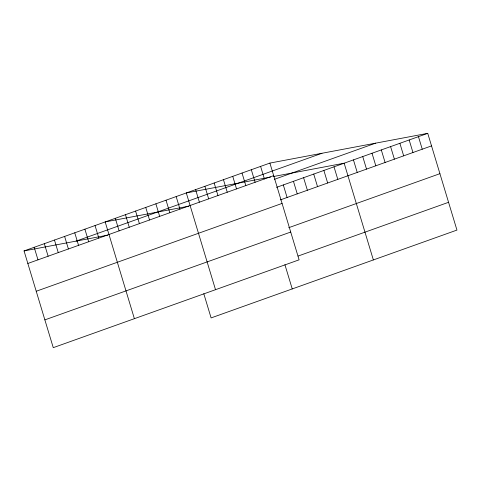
<?xml version="1.0" encoding="UTF-8"?>
<svg xmlns="http://www.w3.org/2000/svg" width="481" height="481" viewBox="0 0 481 481"><rect width="100%" height="100%" fill="white"/><g stroke="black" fill="none" stroke-linecap="round" stroke-linejoin="round"><path stroke-width="0.72" d="M269.895 163.083L299.104 259.83L53.259 347.661L24.05 250.92L269.895 163.083L427.741 133.339L456.95 230.08L211.105 317.917L203.794 293.693M76.142 241.101L321.981 153.271M27.838 263.468L273.683 175.637M274.489 179.299L375.649 143.158M276.545 187.356L427.741 133.339M280.339 199.91L431.529 145.893M36.225 291.252L282.07 203.421M288.726 227.693L439.917 173.677M44.871 319.877L290.716 232.046M298.046 256.072L448.563 202.303M270.599 177.062L186.309 192.947L215.518 289.694M273.28 176.557L344.155 163.203L373.364 259.944M188.799 206.175L105.177 221.933L134.385 318.675M24.05 250.92L107.672 235.161M418.452 136.658L422.246 149.212M409.169 139.977L412.957 152.525M399.879 143.296L403.667 155.844M390.59 146.609L394.384 159.163M381.307 149.928L385.095 162.482M372.017 153.247L375.805 165.801M362.728 156.565L366.522 169.12M353.445 159.884L357.233 172.439M334.012 166.823L337.8 179.377M323.875 170.448L327.663 183.002M313.732 174.074L317.52 186.622M303.589 177.693L307.383 190.248M293.452 181.319L297.24 193.867M283.309 184.938L287.097 197.493M260.606 166.402L264.394 178.956M284.92 264.706L292.238 288.931M251.316 169.721L255.11 182.275M242.033 173.04L245.821 185.594M232.744 176.359L236.532 188.907M223.455 179.678L227.248 192.226M214.171 182.996L217.959 195.545M204.882 186.309L208.67 198.863M195.593 189.628L199.387 202.182M176.166 196.573L179.954 209.121M166.023 200.192L169.817 212.746M155.886 203.818L159.674 216.372M145.743 207.437L149.531 219.991M135.6 211.063L139.394 223.617M125.463 214.688L129.251 227.236M115.32 218.308L119.108 230.862M95.04 225.553L98.827 238.107M84.896 229.178L88.684 241.733M74.753 232.804L78.547 245.352M64.616 236.424L68.404 248.978M54.473 240.049L58.261 252.597M44.33 243.669L48.124 256.223M34.193 247.294L37.981 259.848"/></g></svg>
